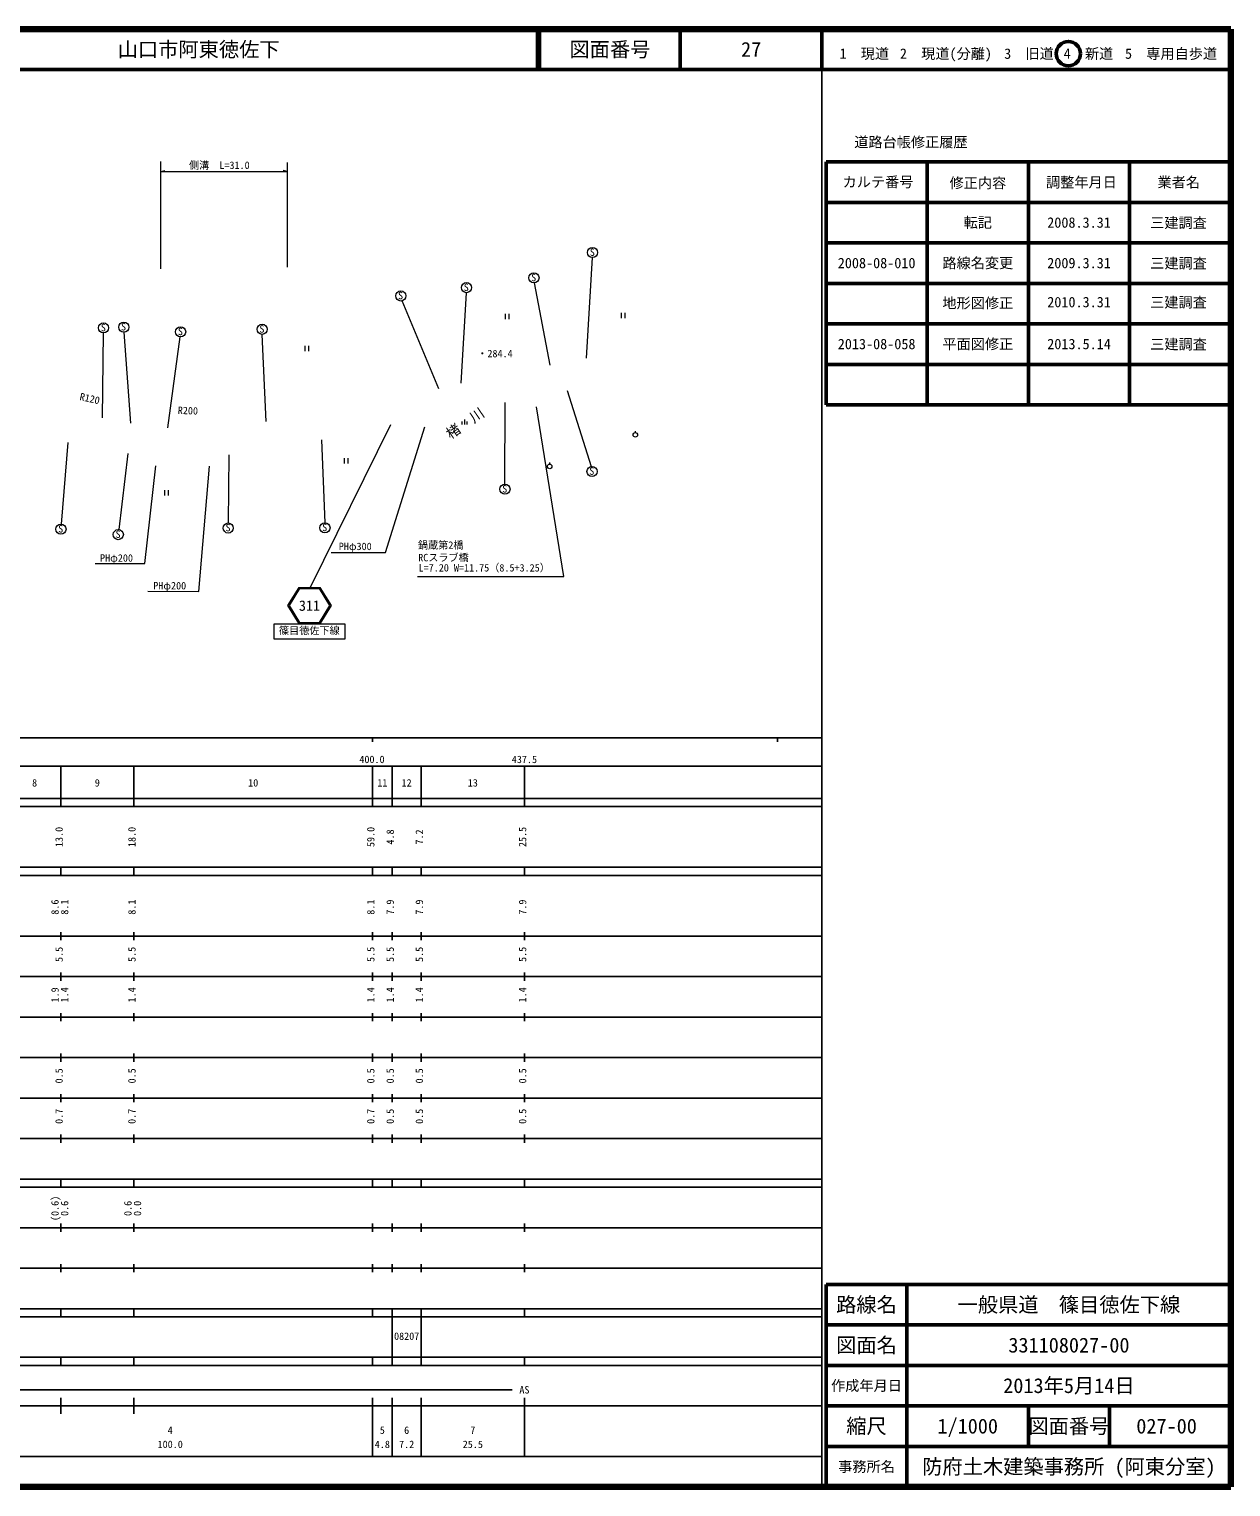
# Model space of a CAD drawing. Units: millimetres on the paper, with parts at other scales. Extents: x 40 to 680, y 20 to 380.
# Drawn here: x 383.2 to 680, y 20 to 380 of the extents above; entities that cross this region are included whole.
import ezdxf
from ezdxf.enums import TextEntityAlignment as Align

# ---------------------------------------------------------------- set-up
doc = ezdxf.new("R2010")
doc.units = ezdxf.units.MM
for name, color, linetype, lineweight in [('M-BGD', 7, 'Continuous', 13), ('M-STR-HTXT', 7, 'Continuous', 13), ('M-STR-STRC', 7, 'Continuous', 13), ('M-TTL', 2, 'Continuous', 140), ('M-TTL-BAND', 7, 'Continuous', 25), ('M-TTL-FRAM', 2, 'Continuous', 50), ('M-TTL-LINE', 7, 'Continuous', 50)]:
    doc.layers.add(name, color=color, linetype=linetype, lineweight=lineweight)
doc.layers.add('M-TTL-TXT', color=7, linetype='Continuous')
doc.styles.add('ＭＳ ゴシック', font='')
doc.styles.get('ＭＳ ゴシック').set_extended_font_data('MS Gothic')

msp = doc.modelspace()

# ---------------------------------------------------------------- linework, layer by layer
at = {"layer": 'M-BGD'}
for p, q in [((520.825, 298.782), (522.305, 323.574)), ((511.888, 297.002), (507.982, 317.326)), ((489.911, 292.572), (491.19, 314.913)), ((484.37, 291.193), (475.295, 312.909)), ((500.771, 309.687), (500.771, 308.387)), ((501.746, 308.387), (501.746, 309.687)), ((529.41, 309.915), (529.41, 308.615)), ((530.385, 308.615), (530.385, 309.915)), ((401.286, 283.985), (401.509, 304.962)), ((408.297, 282.721), (406.601, 305.161)), ((417.449, 281.523), (420.494, 304.008)), ((441.666, 283.087), (440.737, 304.617)), ((451.245, 301.797), (451.245, 300.497)), ((452.22, 300.497), (452.22, 301.797)), ((516.046, 290.732), (521.944, 271.984)), ((500.637, 287.81), (500.567, 267.621)), ((490.13, 282.364), (490.13, 283.114)), ((490.755, 282.364), (490.755, 283.614)), ((491.38, 282.364), (491.38, 283.114)), ((392.703, 277.905), (391.08, 257.759)), ((455.349, 278.588), (456.227, 258.092)), ((532.902, 280.361), (532.902, 280.736)), ((407.531, 275.224), (405.286, 256.412)), ((432.448, 274.897), (432.316, 258.047)), ((461.004, 274.07), (461.004, 272.77)), ((461.979, 272.77), (461.979, 274.07)), ((511.741, 272.578), (511.741, 272.953)), ((416.631, 266.135), (416.631, 264.835)), ((417.606, 264.835), (417.606, 266.135))]:
    msp.add_line(p, q, dxfattribs=at)
for centre, radius in [((522.324, 324.824), 1.25), ((491.187, 316.163), 1.25), ((507.852, 318.569), 1.25), ((474.955, 314.112), 1.25), ((401.539, 306.212), 1.25), ((406.529, 306.409), 1.25), ((420.571, 305.255), 1.25), ((440.706, 305.867), 1.25), ((532.902, 279.798), 0.562), ((511.741, 272.015), 0.562), ((522.197, 270.76), 1.25), ((500.698, 266.378), 1.25), ((391.015, 256.511), 1.25), ((405.174, 255.167), 1.25), ((432.338, 256.797), 1.25), ((456.227, 256.842), 1.25)]:
    msp.add_circle(centre, radius, dxfattribs=at)
at = {"layer": 'M-STR-HTXT'}
for p, q in [((415.69, 320.791), (415.69, 347.35)), ((446.881, 347.083), (446.881, 321.224)), ((415.69, 344.817), (416.69, 345.067)), ((415.69, 344.817), (446.881, 344.817)), ((446.881, 344.817), (445.881, 345.067))]:
    msp.add_line(p, q, dxfattribs=at)
for points in [[(479.114, 244.837), (515.232, 244.837), (508.483, 286.702)], [(457.789, 250.741), (471.196, 250.731), (480.936, 281.78)], [(399.482, 248.036), (411.697, 248.063), (414.451, 272.141)], [(412.455, 241.161), (425.074, 241.159), (427.708, 272.036)]]:
    msp.add_lwpolyline(points, dxfattribs=at)
at = {"layer": 'M-STR-STRC'}
for p, q in [((472.452, 282.265), (452.551, 242.142)), ((449.775, 242.142), (447.011, 237.642)), ((449.943, 241.842), (447.363, 237.642)), ((449.775, 242.142), (455.047, 242.142)), ((449.943, 241.842), (454.879, 241.842)), ((457.459, 237.642), (454.879, 241.842)), ((457.811, 237.642), (455.047, 242.142)), ((447.011, 237.642), (449.775, 233.142)), ((447.363, 237.642), (449.943, 233.442)), ((454.879, 233.442), (457.459, 237.642)), ((455.047, 233.142), (457.811, 237.642)), ((449.775, 233.142), (455.047, 233.142)), ((449.943, 233.442), (454.879, 233.442))]:
    msp.add_line(p, q, dxfattribs=at)
msp.add_lwpolyline([(443.673, 233.142), (461.149, 233.142), (461.149, 229.35), (443.673, 229.35)], close=True, dxfattribs=at)
at = {"layer": 'M-TTL'}
for p, q in [((680, 380), (40, 380)), ((680, 20), (680, 380)), ((40, 20), (680, 20))]:
    msp.add_line(p, q, dxfattribs=at)
at = {"layer": 'M-TTL-BAND'}
for p, q in [((579, 20), (579, 370)), ((40, 205), (579, 205)), ((468, 205), (468, 204)), ((568, 205), (568, 204)), ((68, 198), (579, 198)), ((391, 188), (391, 198)), ((409, 188), (409, 198)), ((468, 188), (468, 198)), ((472.8, 188), (472.8, 198)), ((480, 188), (480, 198)), ((505.5, 188), (505.5, 198)), ((40, 190), (579, 190)), ((40, 188), (579, 188)), ((40, 173), (579, 173)), ((391, 171), (391, 173)), ((409, 171), (409, 173)), ((468, 171), (468, 173)), ((472.8, 171), (472.8, 173)), ((480, 171), (480, 173)), ((505.5, 171), (505.5, 173)), ((40, 171), (579, 171)), ((40, 156), (579, 156)), ((391, 155), (391, 157)), ((409, 155), (409, 157)), ((468, 155), (468, 157)), ((472.8, 155), (472.8, 157)), ((480, 155), (480, 157)), ((505.5, 155), (505.5, 157)), ((46, 146), (579, 146)), ((391, 145), (391, 147)), ((409, 145), (409, 147)), ((468, 145), (468, 147)), ((472.8, 145), (472.8, 147)), ((480, 145), (480, 147)), ((505.5, 145), (505.5, 147)), ((391, 135), (391, 137)), ((409, 135), (409, 137)), ((468, 135), (468, 137)), ((472.8, 135), (472.8, 137)), ((480, 135), (480, 137)), ((505.5, 135), (505.5, 137)), ((52, 136), (579, 136)), ((46, 126), (579, 126)), ((391, 125), (391, 127)), ((409, 125), (409, 127)), ((468, 125), (468, 127)), ((472.8, 125), (472.8, 127)), ((480, 125), (480, 127)), ((505.5, 125), (505.5, 127)), ((52, 116), (579, 116)), ((391, 115), (391, 117)), ((409, 115), (409, 117)), ((468, 115), (468, 117)), ((472.8, 115), (472.8, 117)), ((480, 115), (480, 117)), ((505.5, 115), (505.5, 117)), ((46, 106), (579, 106)), ((391, 105), (391, 107)), ((409, 105), (409, 107)), ((468, 105), (468, 107)), ((472.8, 105), (472.8, 107)), ((480, 105), (480, 107)), ((505.5, 105), (505.5, 107)), ((40, 96), (579, 96)), ((40, 94), (579, 94)), ((391, 94), (391, 96)), ((409, 94), (409, 96)), ((468, 94), (468, 96)), ((472.8, 94), (472.8, 96)), ((480, 94), (480, 96)), ((505.5, 94), (505.5, 96)), ((49, 84), (579, 84)), ((391, 83), (391, 85)), ((409, 83), (409, 85)), ((468, 83), (468, 85)), ((472.8, 83), (472.8, 85)), ((480, 83), (480, 85)), ((505.5, 83), (505.5, 85)), ((40, 74), (579, 74)), ((391, 73), (391, 75)), ((409, 73), (409, 75)), ((468, 73), (468, 75)), ((472.8, 73), (472.8, 75)), ((480, 73), (480, 75)), ((505.5, 73), (505.5, 75)), ((40, 64), (579, 64)), ((40, 62), (579, 62)), ((391, 62), (391, 64)), ((409, 62), (409, 64)), ((468, 62), (468, 64)), ((472.8, 62), (472.8, 64)), ((472.8, 50), (472.8, 62)), ((480, 62), (480, 64)), ((480, 50), (480, 62)), ((505.5, 62), (505.5, 64)), ((40, 52), (579, 52)), ((391, 50), (391, 52)), ((409, 50), (409, 52)), ((468, 50), (468, 52)), ((505.5, 50), (505.5, 52)), ((40, 50), (579, 50)), ((71, 44), (502.5, 44)), ((40, 40), (579, 40)), ((391, 38), (391, 42)), ((409, 38), (409, 42)), ((468, 27.5), (468, 42)), ((472.8, 27.5), (472.8, 42)), ((480, 27.5), (480, 42)), ((505.5, 27.5), (505.5, 42)), ((68, 27.5), (579, 27.5))]:
    msp.add_line(p, q, dxfattribs=at)
at = {"layer": 'M-TTL-FRAM'}
for p, q in [((580, 347.197), (580, 287.197)), ((580, 347.197), (680, 347.197)), ((580, 287.197), (680, 287.197)), ((680, 70), (580, 70)), ((580, 70), (580, 20))]:
    msp.add_line(p, q, dxfattribs=at)
at = {"layer": 'M-TTL-LINE'}
for p, q in [((508.747, 380), (508.747, 370)), ((509.247, 380), (509.247, 370)), ((543.997, 380), (543.997, 370)), ((579, 380), (579, 370)), ((40, 370), (680, 370)), ((605, 347.197), (605, 287.197)), ((630, 347.197), (630, 287.197)), ((655, 347.197), (655, 287.197)), ((580, 337.197), (680, 337.197)), ((580, 327.197), (680, 327.197)), ((580, 317.197), (680, 317.197)), ((580, 307.197), (680, 307.197)), ((580, 297.197), (680, 297.197)), ((600, 70), (600, 20)), ((680, 60), (580, 60)), ((680, 50), (580, 50)), ((680, 40), (580, 40)), ((630, 40), (630, 30)), ((650, 40), (650, 30)), ((680, 30), (580, 30))]:
    msp.add_line(p, q, dxfattribs=at)
msp.add_circle((639.859, 373.958), 3, dxfattribs=at)

# ---------------------------------------------------------------- texts
at = {"layer": 'M-BGD', "style": 'ＭＳ ゴシック'}
for p in [(521.645, 323.451), (490.508, 314.79), (507.173, 317.196), (474.276, 312.739), (400.861, 304.838), (405.85, 305.036), (419.892, 303.882), (440.028, 304.493), (521.519, 269.386), (500.02, 265.004), (390.336, 255.137), (404.495, 253.793), (431.659, 255.423), (455.548, 255.468)]:
    msp.add_text('S', height=1.833, dxfattribs=at).set_placement(p, align=Align.BOTTOM_LEFT)
for s, p in [('・284.4', (498.221, 299.889)), ('PHφ300', (463.708, 252.267)), ('PHφ200', (404.742, 249.394)), ('PHφ200', (417.876, 242.553))]:
    msp.add_text(s, height=1.833, dxfattribs=at).set_placement(p, align=Align.MIDDLE_CENTER)
for s, height, rotation, p in [('R120', 1.833, 347.589, (398.139, 288.785)), ('R200', 1.833, 357.96, (422.373, 285.805)), ('楮\u3000川', 2.566, 34.221, (490.826, 282.687))]:
    msp.add_text(s, height=height, rotation=rotation, dxfattribs=at).set_placement(p, align=Align.MIDDLE_CENTER)
at = {"layer": 'M-STR-HTXT', "style": 'ＭＳ ゴシック'}
for s, p in [('側溝\u3000L=31.0', (422.644, 344.936)), ('鍋蔵第2橋', (479.2, 251.118)), ('L=7.20 W=11.75（8.5+3.25）', (479.35, 245.508))]:
    msp.add_text(s, height=1.833, dxfattribs=at).set_placement(p, align=Align.BOTTOM_LEFT)
msp.add_text('RCスラブ橋', height=1.833, dxfattribs=at).set_placement((485.501, 249.495), align=Align.MIDDLE_CENTER)
at = {"layer": 'M-STR-STRC', "style": 'ＭＳ ゴシック'}
msp.add_text('311', height=2.566, dxfattribs=at).set_placement((452.411, 237.642), align=Align.MIDDLE_CENTER)
msp.add_text('篠目徳佐下線', height=1.833, dxfattribs=at).set_placement((444.858, 230.002), align=Align.BOTTOM_LEFT)
at = {"layer": 'M-TTL-BAND', "style": 'ＭＳ ゴシック'}
for s, p in [('400.0', (467.844, 198.195)), ('437.5', (505.5, 198.195)), ('8', (384.5, 192.405)), ('9', (400, 192.405)), ('10', (438.5, 192.405)), ('11', (470.4, 192.405)), ('12', (476.4, 192.405)), ('13', (492.75, 192.405)), ('AS', (505.5, 42.5)), ('4', (418, 32.523)), ('5', (470.4, 32.523)), ('6', (476.4, 32.523)), ('7', (492.75, 32.523)), ('100.0', (418, 29.033)), ('4.8', (470.4, 29.033)), ('7.2', (476.4, 29.033)), ('25.5', (492.75, 29.033))]:
    msp.add_text(s, height=1.833, dxfattribs=at).set_placement(p, align=Align.BOTTOM_CENTER)
for s, p in [('13.0', (392, 180.5)), ('18.0', (410, 180.5)), ('59.0', (469, 180.5)), ('4.8', (473.8, 180.5)), ('7.2', (481, 180.5)), ('25.5', (506.5, 180.5)), ('8.6', (391, 163.174)), ('8.1', (393.37, 163.174)), ('8.1', (410, 163.174)), ('8.1', (469, 163.174)), ('7.9', (473.8, 163.174)), ('7.9', (481, 163.174)), ('7.9', (506.5, 163.174)), ('5.5', (392, 151.5)), ('5.5', (410, 151.5)), ('5.5', (469, 151.5)), ('5.5', (473.8, 151.5)), ('5.5', (481, 151.5)), ('5.5', (506.5, 151.5)), ('1.9', (391, 141.5)), ('1.4', (393.37, 141.5)), ('1.4', (410, 141.5)), ('1.4', (469, 141.5)), ('1.4', (473.8, 141.5)), ('1.4', (481, 141.5)), ('1.4', (506.5, 141.5)), ('0.5', (392, 121.5)), ('0.5', (410, 121.5)), ('0.5', (469, 121.5)), ('0.5', (473.8, 121.5)), ('0.5', (481, 121.5)), ('0.5', (506.5, 121.5)), ('0.7', (392, 111.5)), ('0.7', (410, 111.5)), ('0.7', (469, 111.5)), ('0.5', (473.8, 111.5)), ('0.5', (481, 111.5)), ('0.5', (506.5, 111.5)), ('(0.6)', (391, 88.764)), ('0.6', (393.37, 88.764)), ('0.6', (409, 88.764)), ('0.0', (411.37, 88.764))]:
    msp.add_text(s, height=1.833, rotation=90, dxfattribs=at).set_placement(p, align=Align.BOTTOM_CENTER)
msp.add_text('08207', height=1.833, dxfattribs=at).set_placement((473.295, 55.74), align=Align.BOTTOM_LEFT)
at = {"layer": 'M-TTL-TXT', "style": 'ＭＳ ゴシック'}
msp.add_text('山口市阿東徳佐下', height=3.666, dxfattribs=at).set_placement((405.024, 375), align=Align.MIDDLE_LEFT)
for s, height, p in [('図面番号', 3.666, (526.622, 375)), ('27', 3.666, (561.497, 375)), ('1\u3000現道', 2.566, (589.448, 373.958)), ('2\u3000現道(分離)', 2.566, (609.619, 373.958)), ('3\u3000旧道', 2.566, (630.121, 373.958)), ('4\u3000新道', 2.566, (644.824, 373.958)), ('5\u3000専用自歩道', 2.566, (665.228, 373.958)), ('道路台帳修正履歴', 2.566, (600.968, 352.113)), ('カルテ番号', 2.566, (592.839, 342.277)), ('修正内容', 2.566, (617.509, 342.023)), ('調整年月日', 2.566, (643.089, 342.197)), ('業者名', 2.566, (667.134, 342.197)), ('転記', 2.566, (617.5, 332.245)), ('2008.3.31', 2.566, (642.5, 332.245)), ('三建調査', 2.566, (667.077, 332.189)), ('2008-08-010', 2.566, (592.5, 322.245)), ('路線名変更', 2.566, (617.5, 322.245)), ('2009.3.31', 2.566, (642.5, 322.245)), ('三建調査', 2.566, (667.077, 322.189)), ('地形図修正', 2.566, (617.5, 312.367)), ('2010.3.31', 2.566, (642.5, 312.6)), ('三建調査', 2.566, (667.077, 312.543)), ('2013-08-058', 2.566, (592.5, 302.245)), ('平面図修正', 2.566, (617.5, 302.245)), ('2013.5.14', 2.566, (642.5, 302.245)), ('三建調査', 2.566, (667.077, 302.189)), ('路線名', 3.666, (590, 65)), ('路線名', 3.666, (590, 65)), ('一般県道\u3000篠目徳佐下線', 3.666, (640, 65)), ('図面名', 3.666, (590, 55)), ('図面名', 3.666, (590, 55)), ('331108027-00', 3.666, (640, 55)), ('2013年5月14日', 3.666, (640, 45)), ('作成年月日', 2.566, (590, 45)), ('作成年月日', 2.566, (590, 45)), ('縮尺', 3.666, (590, 35)), ('縮尺', 3.666, (590, 35)), ('1/1000', 3.666, (615, 35)), ('図面番号', 3.666, (640, 35)), ('図面番号', 3.666, (640, 35)), ('027-00', 3.666, (664.125, 35)), ('事務所名', 2.566, (590, 25)), ('事務所名', 2.566, (590, 25)), ('防府土木建築事務所 (阿東分室)', 3.666, (640, 25))]:
    msp.add_text(s, height=height, dxfattribs=at).set_placement(p, align=Align.MIDDLE_CENTER)

doc.saveas('drawing.dxf')
